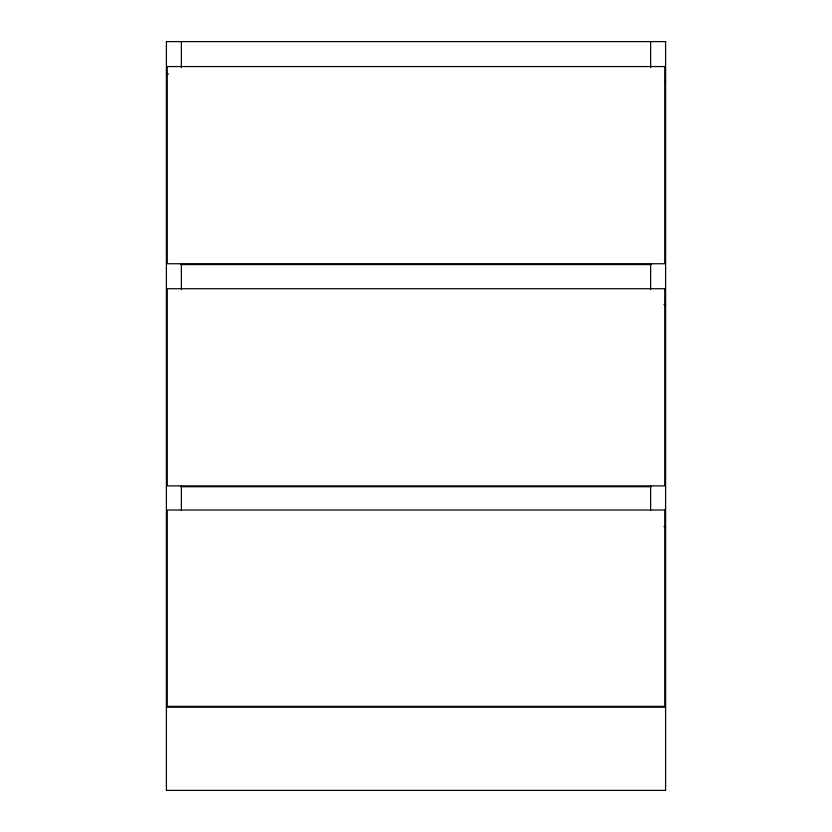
<?xml version="1.0" encoding="UTF-8"?>
<svg xmlns="http://www.w3.org/2000/svg" width="832" height="832" viewBox="0 0 832 832"><rect width="100%" height="100%" fill="white"/><g stroke="black" fill="none" stroke-linecap="round" stroke-linejoin="round"><path stroke-width="1.25" d="M664.768 81.598L665.6 81.598M180.7 264.576L651.3 264.576M663.936 304.574L665.6 304.574M180.7 486.72L651.3 486.72M663.936 526.718L665.6 526.718M166.4 707.2L665.6 707.2M650.624 41.6L650.624 67.569M650.624 263.671L650.624 289.64M650.624 485.742L650.624 510.411M181.376 41.6L181.376 67.569M181.376 263.671L181.376 289.64M181.376 485.742L181.376 510.411M168.064 73.58L168.064 74.443M665.6 41.6L166.4 41.6L166.4 790.4L665.6 790.4L665.6 41.6M664.768 66.56L167.232 66.56L167.232 263.744L664.768 263.744L664.768 66.56M664.768 288.704L167.232 288.704L167.232 485.888L664.768 485.888L664.768 288.704M664.768 510.016L167.232 510.016L167.232 706.368L664.768 706.368L664.768 510.016"/></g></svg>
